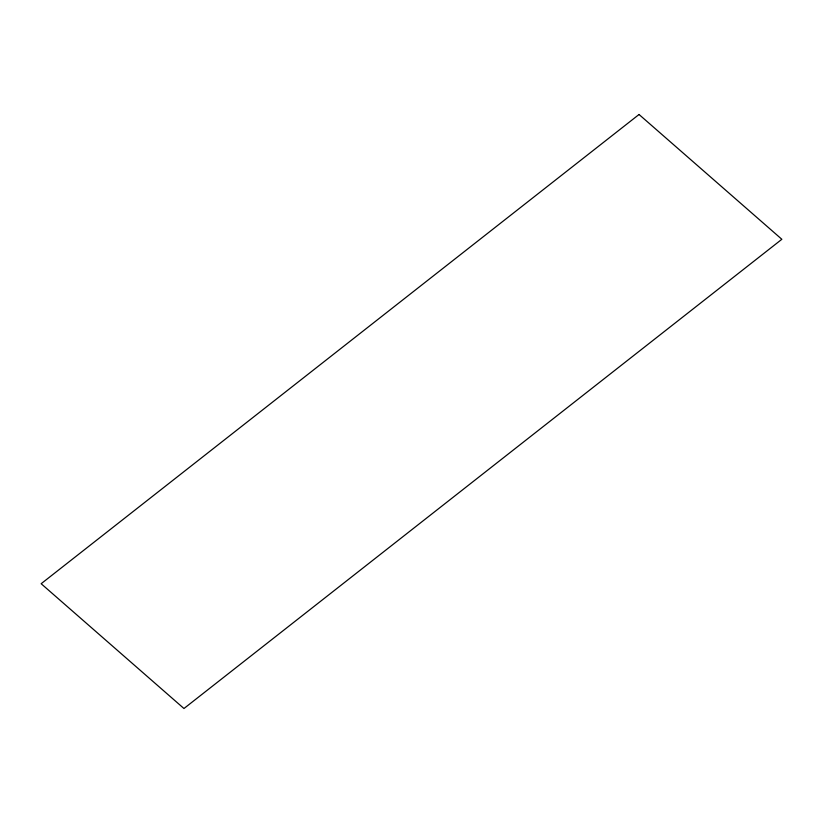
<?xml version="1.0" encoding="UTF-8"?>
<svg xmlns="http://www.w3.org/2000/svg" width="823" height="823" viewBox="0 0 823 823"><rect width="100%" height="100%" fill="white"/><g stroke="black" fill="none" stroke-linecap="round" stroke-linejoin="round"><path stroke-width="1.23" d="M639.039 114.49L41.15 583.713L183.961 708.51L781.85 239.287L639.039 114.49"/></g></svg>
